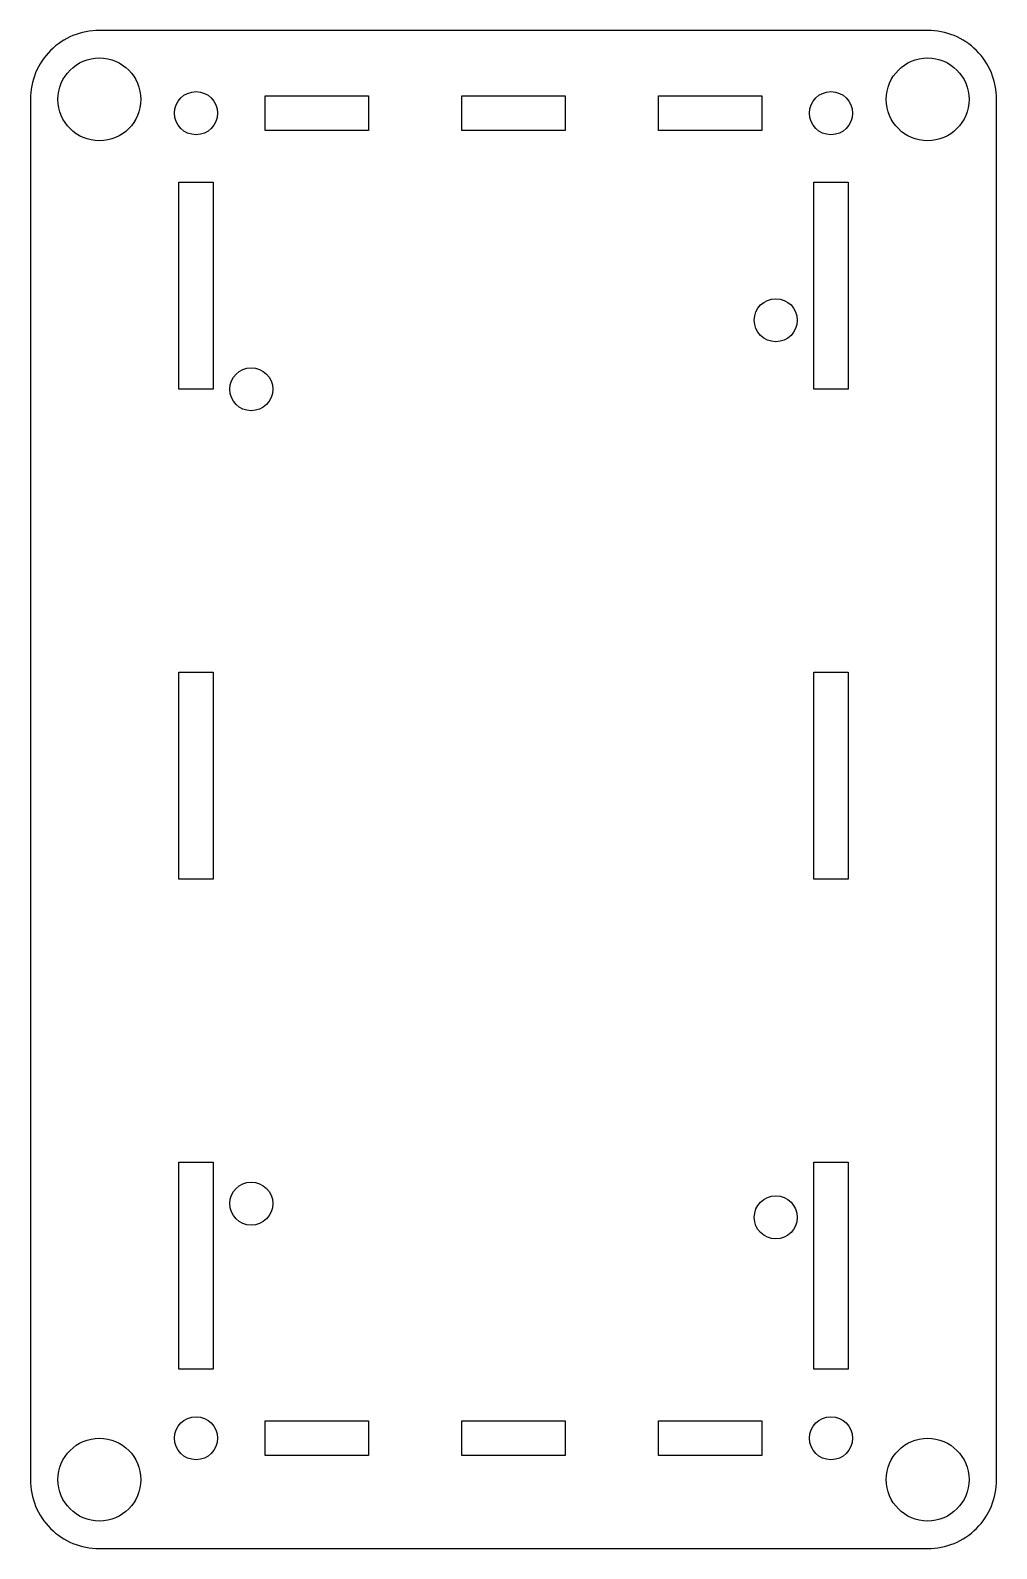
# Model space of a CAD drawing. Header units: inches. Extents: x -1.76 to 1.74, y -19.32 to -13.82.
import ezdxf

# ---------------------------------------------------------------- set-up
doc = ezdxf.new("R2010")
doc.units = ezdxf.units.IN
doc.header["$MEASUREMENT"] = 0
doc.layers.get('0').update_dxf_attribs({"linetype": 'CONTINUOUS'})

msp = doc.modelspace()

# ---------------------------------------------------------------- linework, layer by layer
msp.add_lwpolyline([(-1.7568, -19.0745, 0.414214), (-1.5068, -19.3245), (1.4932, -19.3245, 0.414214), (1.7432, -19.0745), (1.7432, -14.0745, 0.414214), (1.4932, -13.8245), (-1.5068, -13.8245, 0.414214), (-1.7568, -14.0745)], format="xyb", close=True)
for points in [[(-0.5318, -14.062), (-0.5318, -14.187), (-0.9068, -14.187), (-0.9068, -14.062)], [(0.1807, -14.062), (0.1807, -14.187), (-0.1943, -14.187), (-0.1943, -14.062)], [(0.5182, -14.187), (0.5182, -14.062), (0.8932, -14.062), (0.8932, -14.187)], [(-1.2193, -15.1245), (-1.2193, -14.3745), (-1.0943, -14.3745), (-1.0943, -15.1245)], [(1.0807, -15.1245), (1.0807, -14.3745), (1.2057, -14.3745), (1.2057, -15.1245)], [(-1.2193, -16.8995), (-1.2193, -16.1495), (-1.0943, -16.1495), (-1.0943, -16.8995)], [(1.2057, -16.1495), (1.2057, -16.8995), (1.0807, -16.8995), (1.0807, -16.1495)], [(-1.0943, -17.9245), (-1.0943, -18.6745), (-1.2193, -18.6745), (-1.2193, -17.9245)], [(1.2057, -17.9245), (1.2057, -18.6745), (1.0807, -18.6745), (1.0807, -17.9245)], [(-0.5318, -18.862), (-0.5318, -18.987), (-0.9068, -18.987), (-0.9068, -18.862)], [(0.1807, -18.862), (0.1807, -18.987), (-0.1943, -18.987), (-0.1943, -18.862)], [(0.8932, -18.862), (0.8932, -18.987), (0.5182, -18.987), (0.5182, -18.862)]]:
    msp.add_lwpolyline(points, close=True)
for centre, radius in [((-1.5068, -14.0745), 0.15), ((1.4932, -14.0745), 0.15), ((-1.1568, -14.1245), 0.078), ((1.1432, -14.1245), 0.078), ((0.9432, -14.8745), 0.078), ((-0.9568, -15.1245), 0.078), ((-0.9568, -18.0745), 0.078), ((0.9432, -18.1245), 0.078), ((-1.1568, -18.9245), 0.078), ((1.1432, -18.9245), 0.078), ((-1.5068, -19.0745), 0.15), ((1.4932, -19.0745), 0.15)]:
    msp.add_circle(centre, radius)

doc.saveas('drawing.dxf')
